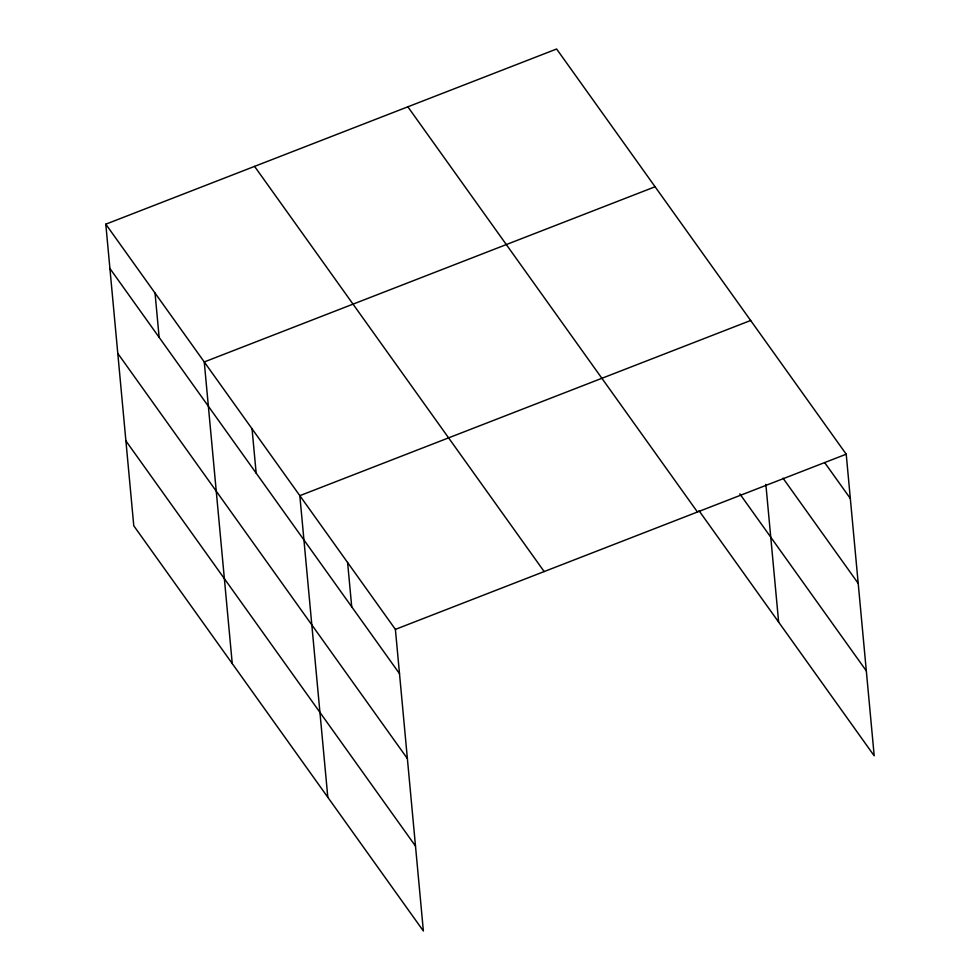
<?xml version="1.0" encoding="UTF-8"?>
<svg xmlns="http://www.w3.org/2000/svg" width="980" height="980" viewBox="0 0 980 980"><rect width="100%" height="100%" fill="white"/><g stroke="black" fill="none" stroke-linecap="round" stroke-linejoin="round"><path stroke-width="1.47" d="M105.803 224.187L395.393 629.38L423.372 931L133.782 525.807L105.803 224.187L556.628 49L846.218 454.193L874.197 755.813L698.997 510.678M655.093 186.764L204.257 361.951L232.248 663.57M750.656 320.485L299.831 495.672L327.81 797.291M395.393 629.38L846.218 454.193M824.67 462.585L850.334 498.489M782.995 478.166L858.211 583.406M739.79 493.846L866.32 670.896M407.852 106.808L697.454 512.001M254.567 166.38L544.17 571.573M109.907 268.483L399.509 673.677M117.784 353.4L407.386 758.594M125.906 440.89L415.496 846.083M765.858 484.39L778.635 622.104M347.606 562.52L351.722 606.816M252.044 428.811L256.16 473.107M155.036 293.069L159.14 337.365"/></g></svg>
